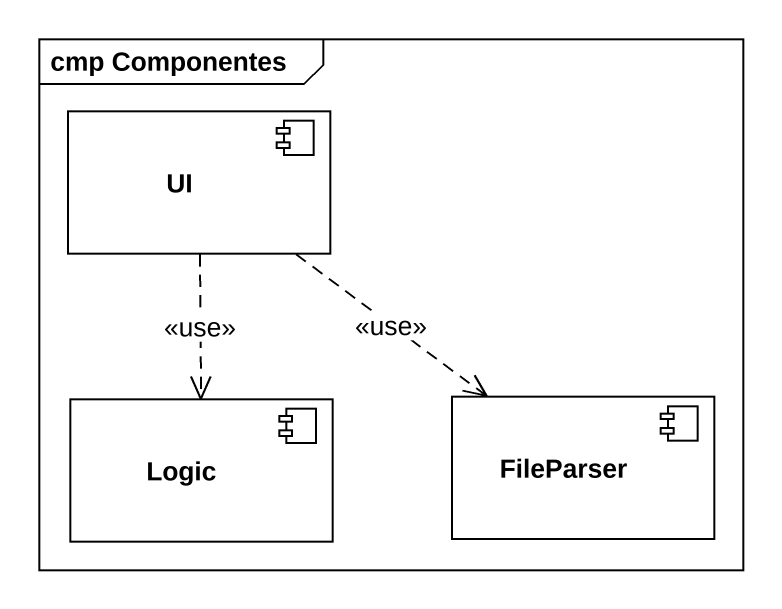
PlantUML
@startuml
mainframe cmp Componentes
component UI
component Logic
component FileParser
UI ..> Logic : <<use>>
UI ..> FileParser : <<use>>
@enduml
